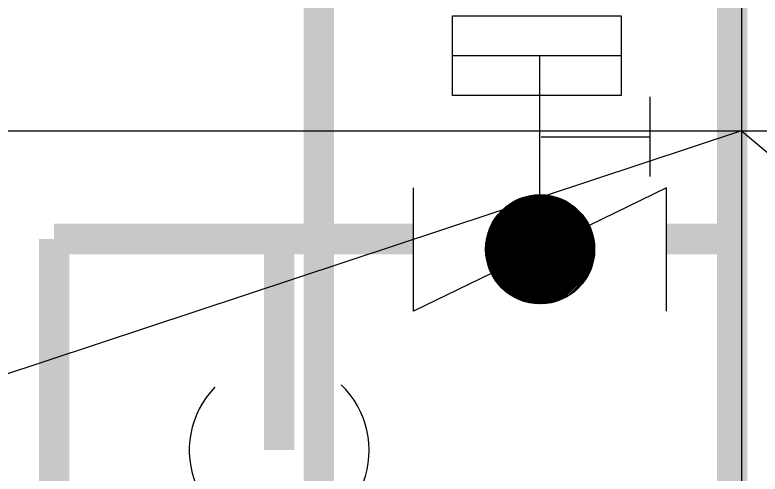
# Model space of a CAD drawing. Extents: x -22909.9 to -22897.8, y -4.7 to 4.1.
# Drawn here: x -22906.8769 to -22906.5091, y 0.9453 to 1.1717 of the extents above; entities that cross this region are included whole.
import ezdxf

# ---------------------------------------------------------------- set-up
doc = ezdxf.new("R2010")
doc.units = 0
doc.header["$MEASUREMENT"] = 0
doc.linetypes.add('DASHDOT', pattern=[1, 0.5, -0.25, 0, -0.25])
doc.layers.get('0').update_dxf_attribs({"linetype": 'CONTINUOUS'})
for name, color, linetype in [('CALOR', 1, 'CONTINUOUS'), ('CARGA', 7, 'CONTINUOUS'), ('COW', 2, 'CONTINUOUS'), ('DIB-018', 6, 'CONTINUOUS')]:
    doc.layers.add(name, color=color, linetype=linetype)

# ---------------------------------------------------------------- blocks, each defined once
blk = doc.blocks.new('*X0')
at = {"color": 0}
for p, q in [((2.60953752923619, 8.558073325968019), (2.675698104409982, 8.624233901141812)), ((2.609553147835948, 8.556321177614812), (2.677450252763189, 8.624218282542053)), ((2.609569603114354, 8.55987316679915), (2.673898263578851, 8.624201827263647)), ((2.609612886125232, 8.55461314895113), (2.679158281426871, 8.624158544252769)), ((2.609653570072803, 8.561724900710566), (2.672046529667435, 8.624117860305198)), ((2.609713676030012, 8.552946171902942), (2.680825258475059, 8.624057754347989)), ((2.609794423583453, 8.563633521174182), (2.670137909203819, 8.623977006794549)), ((2.609852860690965, 8.55131758961093), (2.682453840767071, 8.623918569687035)), ((2.609998175974342, 8.565605040518037), (2.668166389859964, 8.623773254403659)), ((2.610028122293084, 8.549725084260084), (2.684046346117918, 8.623743308084917)), ((2.610237425558117, 8.54816662057215), (2.68560480980585, 8.623534004819883)), ((2.610272175400949, 8.567646806897612), (2.66612462348039, 8.623499254977052)), ((2.610478972931802, 8.546640400992867), (2.687131029385134, 8.6232924574462)), ((2.610625563163945, 8.569767961613573), (2.664003468764427, 8.623145867214056)), ((2.610751168636527, 8.545144829744626), (2.688626600633375, 8.623020261741473)), ((2.611052589534959, 8.543678483690092), (2.69009294668791, 8.622718840843042)), ((2.611069955958276, 8.571980121360872), (2.66179130901713, 8.622701474419724)), ((2.611381961292686, 8.542240088494852), (2.691531341883149, 8.622389469085315)), ((2.611620505543219, 8.57429843789878), (2.659472992479222, 8.622150924834783)), ((2.611738138708989, 8.540828498958188), (2.692942931419813, 8.622033291669013)), ((2.612120089360794, 8.539442682657027), (2.694328747720973, 8.621651341017207)), ((2.612297628246806, 8.576743327555333), (2.657028102822668, 8.621473802131195)), ((2.612526879904983, 8.538081706248251), (2.695689724129751, 8.621244550473019)), ((2.61295766453274, 8.536744723923041), (2.69702670645496, 8.620813765845261)), ((2.613130009894925, 8.579343476156419), (2.654427954221581, 8.620641420483075)), ((2.61341167518009, 8.535430967617424), (2.698340462760577, 8.620359755197912)), ((2.613888213182872, 8.53413973866724), (2.699631691710761, 8.61988321719513)), ((2.614160271017603, 8.582141504232062), (2.651629926145938, 8.619611159360398)), ((2.61438664212784, 8.532870400659242), (2.70090102971876, 8.61938478825016)), ((2.614906381701342, 8.531622373279777), (2.702149057098224, 8.618865048676659)), ((2.615446902375252, 8.530395127000721), (2.70337630337728, 8.61832452800275)), ((2.615456911244435, 8.585205911411864), (2.648565518966139, 8.618314519133566)), ((2.61600772079964, 8.529188178472143), (2.704583251905857, 8.61776370957836)), ((2.616588395796037, 8.528001086515573), (2.705770343862427, 8.617183034581963)), ((2.617143995518476, 8.588660762638868), (2.645110667739132, 8.616627434859526)), ((2.617188524863395, 8.526833448629965), (2.706937981748037, 8.616582905514607)), ((2.617807741124802, 8.525684897938406), (2.708086532439595, 8.6159636892532)), ((2.618445710654609, 8.524555100515245), (2.709216329862755, 8.61532571972339)), ((2.619102130136093, 8.523443753043763), (2.710327677334238, 8.614669300241909)), ((2.619498221247723, 8.592782755321082), (2.640988675056918, 8.614273209130278)), ((2.619776724807792, 8.522350580762497), (2.711420849615504, 8.613994705570208)), ((2.620469246663329, 8.521275335665068), (2.712496094712933, 8.613302183714673)), ((2.621179472875272, 8.520217794924044), (2.713553635453957, 8.612591957502728)), ((2.621907204417989, 8.519177759513793), (2.714593670864208, 8.611864225960012)), ((2.622652264868802, 8.518155053011641), (2.715616377366359, 8.611119165509198)), ((2.623414499369505, 8.517149520559379), (2.716621909818623, 8.610356931008496)), ((2.623543757450003, 8.598596058476328), (2.635175371901672, 8.610227672927998)), ((2.624193773733598, 8.516161027970504), (2.717610402407497, 8.609577656644403)), ((2.624989973686722, 8.515189460970662), (2.71858196940734, 8.608781456691279)), ((2.625803004230169, 8.514234724561144), (2.719536705816858, 8.607968426147831)), ((2.626632789118838, 8.513296742496845), (2.720474687881157, 8.607138641259164)), ((2.627479270446956, 8.512375456871997), (2.721395973506004, 8.606292159931044)), ((2.628342408336122, 8.511470827808196), (2.722300602569804, 8.605429022041879)), ((2.62922218072208, 8.51058283324119), (2.723188597136812, 8.604549249655921)), ((2.630118583237035, 8.509711468803177), (2.724059961574825, 8.603652847140967)), ((2.631031629186517, 8.508856747799692), (2.724914682578309, 8.602739801191484)), ((2.631961349620026, 8.508018701280236), (2.725752729097765, 8.601810080757975)), ((2.63290779349696, 8.507197378204202), (2.726574052173799, 8.60086363688104)), ((2.633871027949341, 8.506392845703617), (2.727378584674384, 8.59990040242866)), ((2.634851138644772, 8.505605189446083), (2.728166240931919, 8.59892029173323)), ((2.635848230254585, 8.50483451410293), (2.728936916275072, 8.597923200123416)), ((2.636862427032618, 8.504080943927994), (2.729690486450007, 8.596909003345385)), ((2.637893873513035, 8.503344623455446), (2.730426806922555, 8.595877556864966)), ((2.638942735335597, 8.502625718325042), (2.73114571205296, 8.594828695042406)), ((2.640009200210466, 8.501924416246943), (2.731847014131057, 8.593762230167535)), ((2.641093479035743, 8.501240928119254), (2.732530502258747, 8.592677951342258)), ((2.642195807184066, 8.500575489314611), (2.73319594106339, 8.591575623193936)), ((2.643316445977472, 8.499928361155051), (2.73384306922295, 8.59045498440053)), ((2.644455684373479, 8.49929983259809), (2.73447159777991, 8.589315746004521)), ((2.645613840889279, 8.498690222160926), (2.735081208217076, 8.588157589488722)), ((2.64679126579671, 8.49809988011539), (2.735671550262611, 8.586980164581291)), ((2.647988343625875, 8.497529190991589), (2.736242239386412, 8.585783086752127)), ((2.649205496023562, 8.496978576436309), (2.736792853941693, 8.58456593435444)), ((2.650443185021064, 8.496448498480845), (2.737322931897156, 8.583328245356936)), ((2.651701916777628, 8.495939463284444), (2.737831967093558, 8.582069513600374)), ((2.652982245878682, 8.49545202543253), (2.738319404945472, 8.580789184499318)), ((2.654284780285767, 8.49498679288665), (2.738784637491352, 8.579486650092234)), ((2.65561018705601, 8.494544432703925), (2.739226997674076, 8.578161243321992)), ((2.65695919897543, 8.494125677670379), (2.739645752707622, 8.576812231402572)), ((2.658332622284912, 8.493731334026894), (2.740040096351107, 8.57543880809309)), ((2.659731345720917, 8.493362290509934), (2.740409139868067, 8.574040084657083)), ((2.661156351149049, 8.4930195289851), (2.740751901392902, 8.572615079228951)), ((2.662608726142007, 8.49270413702509), (2.741067293352911, 8.571162704235995)), ((2.664089678949586, 8.492417322879703), (2.741354107498297, 8.569681751428414)), ((2.665600556436846, 8.492160433413996), (2.741610996964004, 8.568170873941154)), ((2.667142865738476, 8.49193497576266), (2.741836454615341, 8.566628564639526)), ((2.66871830061276, 8.491742643683978), (2.742028786694023, 8.565053129765241)), ((2.670328773802608, 8.49158534992086), (2.742186080457141, 8.563442656575393)), ((2.671976457166396, 8.491465266331682), (2.742306164046319, 8.561794973211605)), ((2.673663831988248, 8.491384874200566), (2.742386556177435, 8.560107598389752)), ((2.675393752817656, 8.491347028077008), (2.742424402300993, 8.558377677560346)), ((2.677169529578, 8.491355037884386), (2.742416392493614, 8.5566019008)), ((2.678995034784548, 8.491412776137969), (2.742358654240033, 8.554776395593453)), ((2.680874845971639, 8.491524820372092), (2.74224661000591, 8.552896584406362)), ((2.682814438622183, 8.49169664606967), (2.742074784308331, 8.550956991755818)), ((2.684820453440197, 8.491934893934719), (2.741836536443282, 8.548950976937803)), ((2.686901076402466, 8.49224774994402), (2.74152368043398, 8.546870353975535)), ((2.689066596023992, 8.49264550261258), (2.741125927765422, 8.54470483435401)), ((2.69133025099248, 8.493141390628102), (2.740630039749899, 8.542441179385522)), ((2.693709578294392, 8.493752950977047), (2.740018479400954, 8.540061852083609)), ((2.696228679810698, 8.494504285540385), (2.739267144837615, 8.537542750567303)), ((2.698922314439838, 8.49543015321656), (2.738341277161441, 8.534849115938163)), ((2.701844022788408, 8.496584094612164), (2.737187335765838, 8.531927407589594)), ((2.705084578894811, 8.498056883765601), (2.735714546612399, 8.52868685148319)), ((2.708823610029739, 8.500028147947562), (2.73374328243044, 8.524947820348263)), ((2.713542725038379, 8.502979496003237), (2.730791934374766, 8.520228705339623))]:
    blk.add_line(p, q, dxfattribs=at)

msp = doc.modelspace()

# ---------------------------------------------------------------- linework, layer by layer
at = {"layer": 'CALOR', "const_width": 0.015}
for points in [[(-22906.85751781999, 1.061207227832431), (-22906.85751781999, -0.03309822685364777)], [(-22906.85751781999, 1.061207227832432), (-22906.7464046468, 1.061207227832432)]]:
    msp.add_lwpolyline(points, dxfattribs=at)
at = {"layer": 'CARGA'}
for p, q in [((-22906.66093877452, 1.171316477032664), (-22906.57762327078, 1.171316477032664)), ((-22906.66093877452, 1.131939798094239), (-22906.66093877452, 1.171316477032664)), ((-22906.57762327078, 1.171316477032664), (-22906.57762327078, 1.131939798094239)), ((-22906.66093877452, 1.151628137561632), (-22906.57762327078, 1.151628137561632)), ((-22906.61770608815, 1.062628846276342), (-22906.61770608815, 1.151628137561632)), ((-22906.57762327078, 1.131939798094239), (-22906.66093877452, 1.131939798094239)), ((-22906.56349012091, 1.131336096265871), (-22906.56349012091, 1.091959417327447)), ((-22906.61714483833, 1.111647756798478), (-22906.56349012091, 1.111647756798478)), ((-22906.68012257691, 1.025577162849944), (-22906.68012257691, 1.086391206800757)), ((-22906.55525478583, 1.086391206800757), (-22906.59347223115, 1.067939642488485)), ((-22906.55525478583, 1.025577162849944), (-22906.55525478583, 1.086391206800757)), ((-22906.61795665762, 1.056118444975285), (-22906.61823474136, 1.055984184825351)), ((-22906.61823474136, 1.055984184825351), (-22906.61758304492, 1.055669542684913)), ((-22906.61787039866, 1.056335559153953), (-22906.61714262139, 1.055984184825351)), ((-22906.61714262139, 1.055984184825351), (-22906.61749096214, 1.055816004251968)), ((-22906.64173062776, 1.044112978440384), (-22906.68012257691, 1.025577162849944))]:
    msp.add_line(p, q, dxfattribs=at)
at = {"layer": 'CARGA', "const_width": 0.015}
for points in [[(-22906.52289661932, 2.678221035091891), (-22906.52289661932, 0.3587151457496202)], [(-22906.7464046468, 1.061207227832432), (-22906.74640464679, 0.9570834631346679)], [(-22906.7464046468, 1.061207227832432), (-22906.68012257691, 1.061207227832431)], [(-22906.55525478583, 1.061207227832431), (-22906.52289661931, 1.061207227832431)]]:
    msp.add_lwpolyline(points, dxfattribs=at)
at = {"layer": 'CARGA'}
msp.add_circle((-22906.61765641158, 1.056137670962047), 0.02691024181965026, dxfattribs=at)
msp.add_arc((-22906.74640464679, 0.9570834631346679), 0.04439856730649994, 135.6234028892383, 46.6020263563429, dxfattribs=at)
at = {"layer": 'COW', "const_width": 0.015}
msp.add_lwpolyline([(-22906.72684165009, 1.576758842953321), (-22906.72684165009, 0.9189036020699426)], dxfattribs=at)
at = {"layer": 'DIB-018'}
for p, q in [((-22906.51830658727, 1.429522221428837), (-22906.51830658727, -0.1004777785711362)), ((-22907.87900188735, 1.11452222142881), (-22900.54230658727, 1.11452222142881))]:
    msp.add_line(p, q, dxfattribs=at)
at = {"layer": 'DIB-018', "linetype": 'DASHDOT'}
for q in [(-22907.87900188735, 0.6645222214288218), (-22905.43830658727, 0.2145222214288047)]:
    msp.add_line((-22906.51830658727, 1.11452222142881), q, dxfattribs=at)

# ---------------------------------------------------------------- block references
at = {"layer": 'CARGA', "xscale": 0.405, "yscale": 0.405, "zscale": 0.405}
msp.add_blockref('*X0', (-22907.70142910717, -2.409767062749749), dxfattribs=at)

doc.saveas('drawing.dxf')
